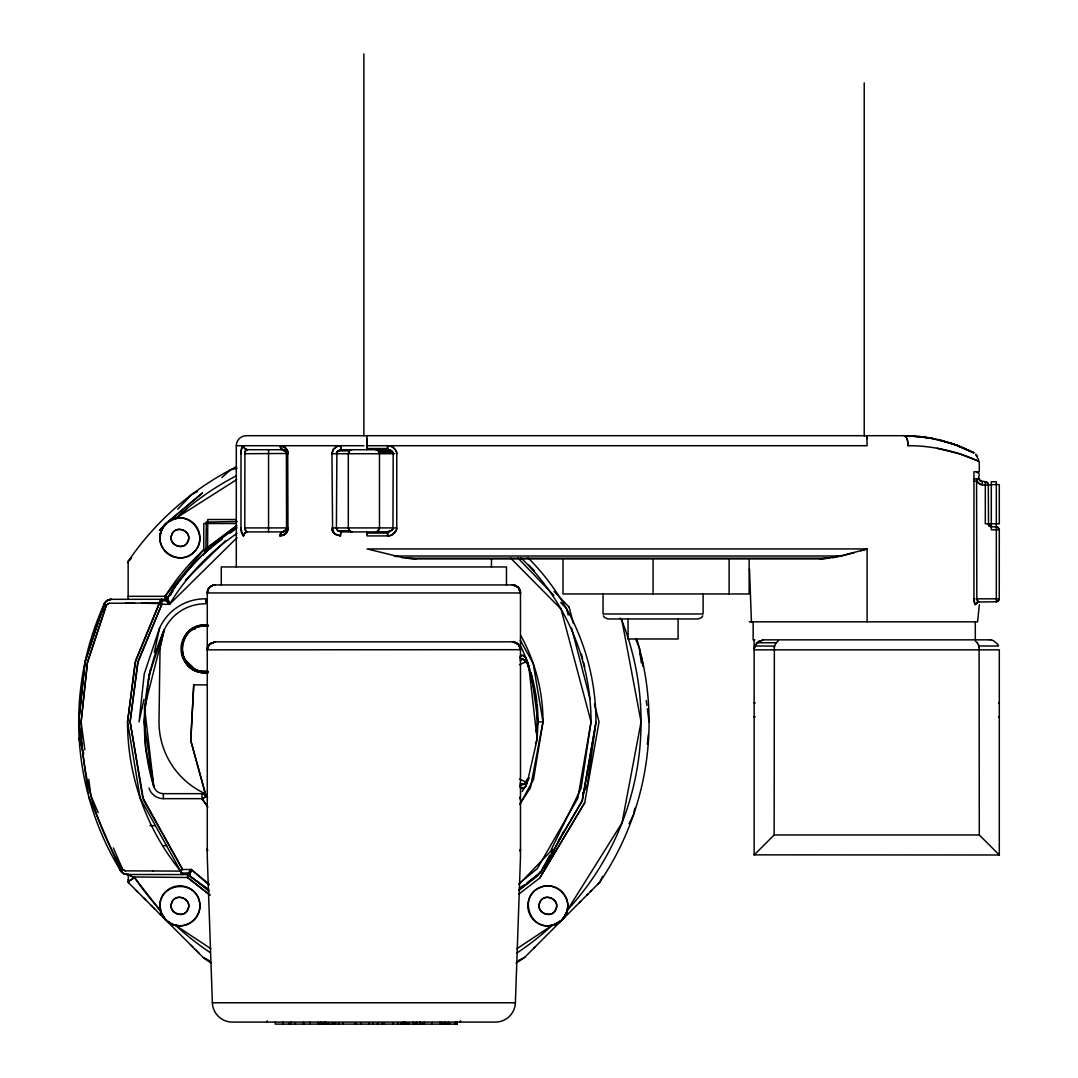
<?xml version="1.0" encoding="UTF-8"?>
<svg xmlns="http://www.w3.org/2000/svg" width="1078" height="1078" viewBox="0 0 1078 1078"><rect width="100%" height="100%" fill="white"/><g stroke="black" fill="none" stroke-linecap="round" stroke-linejoin="round"><path stroke-width="1.5" d="M161.242 600.81L161.835 599.314L161.835 604.313L137.62 663.118L130.115 721.896L142.592 797.262L182.6 869.501L191.224 869.501L209.226 884.27M128.147 562.271L128.147 562.945M367.059 447.249L366.978 449.715L366.816 435.701L366.911 436.469M520.202 798.582L520.122 796.938A8.368 4.299 -63.7 0 1 520.148 798.623L520.068 798.852M520.485 649.684L207.272 649.845L207.367 648.66A4.366 1.86 -89.2 0 1 207.461 648.013L208.094 646.315M160.043 648.201L159.005 720.764A78.802 78.802 0 0 0 205.238 793.664C208.472 800.145 204.955 792.653 202.044 793.664L163.344 793.664A10.012 10.012 0 0 1 153.79 786.603C137.957 735.169 142.498 679.073 164.166 630.024L160.043 648.201A45.033 45.033 0 0 1 205.723 603.828L205.777 600.662M205.763 600.729L205.804 598.816A50.033 50.033 0 0 0 159.625 627.935L144.263 673.763L139.049 721.896L144.007 699.218M391.53 450.873A4.784 4.622 -79.7 0 1 392.163 451.399L392.971 452.612A2.897 2.789 -89.2 0 1 393.187 453.447L392.958 529.029A3.436 3.274 -89.7 0 1 392.581 529.702L387.541 531.912L341.12 531.912L337.751 530.74L336.403 527.91L336.888 451.911L340.715 449.728L387.541 449.715L387.635 445.713L388.538 445.753A10.187 10.174 0 0 1 390.29 446.063A9.702 9.702 0 0 1 392.702 447.06L396.057 450.658A7.182 7.182 0 0 1 396.758 453.717M393.187 453.717A2.843 2.722 -89.8 0 0 392.944 452.558L390.546 450.321A7.802 7.438 -89.9 0 0 388.646 449.782L387.541 449.715L387.635 445.713C392.109 445.766 396.569 449.027 396.758 453.717L396.758 527.91A7.115 7.115 0 0 1 396.354 530.241L391.934 534.971A9.945 9.945 0 0 1 389.414 535.766A10.349 10.349 0 0 1 387.635 535.914L367.072 535.914L366.978 531.912L367.059 534.445M128.147 882.33L203.365 957.628A285.266 285.266 0 0 0 209.914 961.953M516.214 642.771L512.481 641.841L215.277 641.841L210.237 643.633L207.879 646.787L207.272 649.845L207.407 648.39A4.986 2.358 89.2 0 1 207.596 647.379M431.82 1024.1L431.82 1022.092L232.363 1022.092A20.01 20.01 0 0 1 212.366 1002.783L207.272 856.983L207.272 592.954L208.243 589.14A7.991 7.802 87.6 0 1 209.604 587.281M240.987 529.541L240.987 452.086A7.748 2.156 89.8 0 1 241.256 449.89L242.51 446.279M336.403 527.91A3.557 3.557 0 0 0 336.713 529.352A3.881 3.881 0 0 0 337.185 530.147L341.12 531.912L340.392 535.914L335.797 534.661L333.425 532.492A7.748 7.546 -88.5 0 1 332.617 531.09L331.93 453.717L333.425 449.135L337.239 446.279A9.311 9.136 72.2 0 1 340.392 445.699L341.12 449.715L337.751 450.887A4.056 4.056 0 0 0 337.064 451.655A3.773 3.773 0 0 0 336.754 452.181L336.403 453.717M432.534 1022.092L495.395 1022.092A20.01 20.01 0 0 0 515.392 1002.783L520.485 856.983L520.472 592.469A7.789 7.586 -89.6 0 0 520.148 590.623L519.515 589.14A8.045 7.856 -87.5 0 0 518.154 587.281L514.785 585.287A8.476 8.247 -89.3 0 0 512.481 584.95L215.277 584.95A8.476 8.247 89.3 0 0 212.986 585.287L209.617 587.294A8.004 7.789 -89.8 0 0 208.175 589.275A7.91 7.708 89.7 0 0 207.421 591.499L207.272 592.954L520.485 592.954L520.351 591.499A7.91 7.708 -89.3 0 0 519.596 589.275A8.004 7.789 89.8 0 0 518.141 587.308L517.831 586.998A8.247 8.018 89.5 0 0 515.54 585.57L512.481 584.95L518.141 587.294L520.485 592.954L518.141 587.294L515.54 585.57A8.435 8.206 89.9 0 0 512.481 584.95M340.446 534.392L340.392 535.914L334.503 533.691L331.93 527.91L396.758 527.91C396.569 532.613 392.109 535.874 387.635 535.914L387.554 531.993A8.462 8.072 -88.8 0 0 389.158 531.75L391.907 530.457L393.187 527.91M240.933 453.717L241.674 447.936L243.534 445.713L244.639 448.542L247.307 449.715L282.908 449.728L286.236 452.127A3.18 1.792 -89.5 0 1 286.371 452.504L286.559 528.166A2.385 1.321 -89.8 0 1 286.478 528.732L286.411 529.015M527.573 781.254L537.14 739.198L538.003 721.896A174.11 174.11 0 0 0 537.181 705.12M754.155 649.455L754.6 646.881A24.336 3.207 -86.1 0 0 754.533 647.11L754.169 649.091M206.922 684.867L193.744 684.867L190.806 740.896L205.831 794.944L207.555 797.733M193.744 684.867L190.725 740.195L205.238 793.664M979.296 604.812L977.611 621.831L749.183 621.831M167.535 522.197L167.845 521.954A18.582 18.003 -48.1 0 1 168.976 521.159L173.262 519.044A19.161 17.962 -10 0 1 174.34 518.72C192.962 512.643 208.633 538.448 194.067 552.071C180.417 566.637 154.653 550.993 160.689 532.343A19.417 18.205 -80 0 1 161.026 531.279L163.519 526.441A19.188 18.447 -43.2 0 1 164.166 525.525L165.945 523.585M563.592 918.254A18.622 17.841 -43.7 0 0 564.266 917.365A19.606 19 -41.8 0 0 564.899 916.246L566.732 912.514A18.757 17.693 -80.5 0 0 567.163 911.476C571.609 896.37 555.291 881.076 540.482 887.261C517.763 895.508 529.891 931.81 552.785 925.261M145.274 710.537L144.048 721.896L153.79 786.603L145.53 747.404L144.533 707.357L164.166 630.024L149.141 674.841L145.799 705.672M774.354 647.568L774.152 834.978L754.142 854.989L754.142 639.847M582.726 793.987L587.294 785.027L596.04 721.896L581.931 801.587L558.04 841.635M348.288 453.717L349.299 450.887L351.751 449.715L349.299 450.887L348.288 453.717L348.288 527.91L349.299 530.74L351.751 531.912L349.299 530.74L348.288 527.91M379.483 453.717L378.472 450.887L376.02 449.715L378.472 450.887L379.483 453.717L379.483 527.91L378.472 530.74L376.02 531.912L389.697 531.616M520.229 640.211L533.179 663.374L543.002 721.896L533.489 779.502L519.825 804.444M379.483 527.91L377.287 531.643M596.04 721.896L582.47 800.119L541.116 871.846L519.259 889.822M518.855 894.12L539.795 877.964L584.748 802.625L599.045 721.896L594.409 704.123M287.974 529.729L287.718 451.035A7.263 5.794 89.6 0 0 286.977 449.459M80.446 732.77L79.22 739.373L81.241 745.774M102.666 612.264L104.337 603.72A7.842 7.613 -64.9 0 1 105.186 602.386L105.374 602.144A7.896 7.708 -65.6 0 1 107.153 600.594L108.285 599.974A8.125 7.91 -63.9 0 1 110.98 599.341L165.433 599.287L172.965 591.431M206.181 550.265L205.817 550.952L206.356 522.102L237.16 521.523M159.894 537.922L161.296 530.551L165.756 523.773L202.354 493.064L165.756 523.773L159.49 530.389L165.756 523.773L172.547 519.313L179.905 517.912M181.872 655.06L188.798 665.126L196.075 670.57L208.081 671.432C174.07 678.264 174.097 621.656 207.892 626.372M207.272 649.845L207.879 646.787L210.237 643.633M246.363 531.683A5.552 3.167 -81.8 0 0 247.078 531.899L282.908 531.899L286.074 529.85A4.016 2.062 -87.1 0 0 286.276 529.46L286.573 527.91L244.787 527.91L244.908 452.477A3.773 1.954 89 0 1 245.245 451.332L245.582 450.712A4.662 2.641 84.2 0 1 246.134 450.092L246.363 449.957A5.552 3.167 82.8 0 1 247.078 449.728L244.639 448.542L243.534 445.713A9.298 3.059 86.2 0 0 242.51 446.319M527.034 779.421L525.768 785.983L522.075 791.616M536.116 731.76L538.003 721.896L531.481 674.72L527.546 665.692M520.997 635.872A179.123 179.123 0 0 1 543.002 721.896L530.43 787.829L520.458 803.016M567.863 905.87A20.024 20.024 0 0 1 537.841 923.199A20.024 20.024 0 0 1 537.841 888.528A20.024 20.024 0 0 1 567.863 905.87L566.462 913.241L561.813 920.208M634.807 808.244L633.514 814.793L629 823.808M647.352 744.319L648.363 734.428M205.777 523.517L207.771 521.523M287.004 527.91L288.19 527.91L288.082 529.258L285.522 533.812L279.93 535.914L280.698 533.084L285.401 530.74L286.573 527.91L285.077 531.036L280.698 533.084L279.93 535.914L284.053 534.85L287.368 531.4A6.913 5.417 -88.6 0 0 287.92 529.702M190.725 871.603L189.782 875.552L191.224 869.501L208.984 884.917M148.265 679.773L150.745 668.441M154.302 652.244L159.625 627.935M190.86 871.064L191.224 869.501L187.572 874.501L187.572 877.505L209.9 895.036L187.572 877.505L133.093 876.94M520.243 850.96L520.31 850.663A5.484 0.728 -89.9 0 0 520.378 850.259L520.485 849.221L520.364 850.353A7.519 1.038 89.8 0 1 520.256 851.014L520.202 851.094M160.339 533.745L162.239 528.53L165.23 524.312M620.241 618.058L622.006 620.874L641.073 721.896L622.006 822.918L567.419 910.048L563.498 918.348M776.268 642.65A10.672 6.347 -90 0 0 775.015 644.792A9.392 5.35 -88.4 0 0 774.651 645.951L774.543 646.625M340.608 533.084L341.12 531.912M209.199 891.142L188.205 874.568L126.948 874.487A8.072 7.829 52.5 0 1 123.498 873.436L122.34 872.695A7.802 7.613 58.5 0 1 120.574 870.66L88.598 796.44L78.694 721.896L85.135 661.596L104.189 604.003A8.004 8.004 0 0 1 111.479 599.314L107.153 600.594A7.883 7.694 -65.1 0 0 104.755 602.993L84.987 662.323L78.694 721.896A285.185 285.185 0 0 0 87.83 793.475M207.65 647.447L209.617 644.186L215.277 641.841L213.727 642.003M523.477 784.393L520.768 784.946A9.244 6.36 -68 0 1 520.324 784.892L524.218 783.854L528.732 777.925L528.233 779.381M528.355 779.044L528.732 777.925M528.166 779.596L527.775 780.701M535.456 743.874L537.14 739.198L536.871 702.074L528.166 664.196M527.021 782.749L527.371 781.806M754.654 646.692L755.355 645.062M527.169 782.358L526.536 784.016M526.953 782.911L526.751 783.463A14.917 1.873 -70 0 1 526.428 784.353M528.463 778.612L525.134 782.736A3.76 2.547 -70.2 0 1 524.878 783.1L524.218 783.854A4.608 3.315 -73.4 0 1 523.585 784.326M526.428 784.326L525.471 786.751L522.291 788.557L520.62 788.341L520.27 785.202L520.62 788.341L523.531 788.166M526.226 784.838L524.838 787.331M754.802 646.288L758.562 641.545L764.154 639.847L989.308 639.847M236.971 537.733L169.529 604.313L161.835 604.313L138.173 661.003L130.115 721.896L143.617 800.226L182.6 869.501L180.605 871.118L152.78 870.984M516.025 963.112A285.185 285.185 0 0 0 524.393 957.628L599.611 882.41L602.629 876.401M563.713 831.273L546.223 865.594L543.676 867.763M205.817 550.952L206.235 550.157M549.753 855.191L540.361 872.735L527.142 882.734M551.316 852.267L552.879 849.343M582.592 793.799L587.294 785.027M206.275 550.103L206.855 549.025M236.837 525.512L207.771 547.368L206.882 548.985M207.596 547.691L207.771 519.515L235.839 519.515M540.118 871.657L537.558 875.942L519.111 890.199M539.795 877.964L584.748 802.638M702.762 615.821L701.643 617.505L698.113 618.974L608.046 618.974L604.502 617.505L603.397 615.821M755.611 644.631L758.562 641.545L763.116 639.901M286.263 529.446L282.571 531.912M553.432 925.099A18.744 17.598 -9.9 0 0 554.496 924.749L560.897 921.043L564.602 916.125M286.937 532.155L285.32 533.987L286.788 532.384M208.337 890.051L187.572 874.501L189.108 872.371M189.256 872.183L191.224 869.501M208.418 549.47L205.143 552.488A232.039 232.039 0 0 0 167.602 597.913L165.069 599.314L165.069 596.309A235.287 235.287 0 0 1 203.769 549.659L203.769 523.517L236.298 523.517M203.001 555.089L206.504 551.222M128.147 596.309L165.069 596.309L203.769 549.659L205.777 549.659M754.29 854.854L999.306 854.989L999.306 649.845L754.142 649.845M567.419 910.048L571.65 905.372A277.181 277.181 0 0 0 641.06 721.896A277.181 277.181 0 0 0 621.575 619.769M131.61 557.744L128.147 561.382L128.147 599.328M177.749 509.193L191.588 494.627L197.517 491.501M518.895 884.459L550.252 851.755L581.082 788.395L591.04 721.896L561.032 609.07L510.622 558.067M518.397 960.592L524.663 957.358M754.371 854.746L755.179 853.951M558.108 922.62L562.19 919.83M597.98 884.054L599.098 882.922M533.623 948.397L534.836 947.185M579.344 902.69L580.57 901.451M586.742 895.292L587.968 894.066M590.407 891.614L591.62 890.401M236.998 533.489A227.108 227.108 0 0 0 169.529 604.313L165.069 599.314L171.159 594.396M185.403 580.341L225.76 540.482M209.617 587.294L209.941 586.998A8.247 8.031 88.1 0 1 212.218 585.556A8.435 8.206 -89.9 0 1 215.277 584.95A8.004 8.004 0 0 0 207.272 592.954M207.111 550.669L222.203 539.013M561.827 920.221A20.859 19.242 -44.8 0 1 561.086 920.908L552.044 925.436L549.228 927.996A277.181 277.181 0 0 1 517.036 952.925M130.586 559.199L128.147 561.382A285.185 285.185 0 0 1 236.042 466.963M175.889 518.68L187.073 508.681M221.852 477.567L230.544 469.792L237.052 468.175M189.661 875.659L187.815 877.29M187.572 877.505L189.822 875.511M519.502 888.434L522.048 886.264M166.861 522.749L175.727 518.356L236.702 479.589M519.326 883.394L537.289 868.625L577.754 798.434L591.04 721.896A227.108 227.108 0 0 0 521.051 557.946M521.846 886.736L524.501 884.728M236.365 525.997L204.348 550.09L205.898 551.747L211.18 547.772M230.059 533.098L236.608 528.166M133.443 878.22L128.161 881.804L128.147 879.338M133.308 878.314L134.494 877.505L160.662 911.368A18.744 17.598 80.1 0 0 161.026 912.514L164.88 919.089A20.859 19.242 45.2 0 0 165.567 919.844L165.945 920.208A19.027 17.881 45.1 0 0 167.548 921.569M128.147 881.804L134.494 877.505A277.181 277.181 0 0 0 148.939 896.896A273.394 273.394 0 0 0 156.687 906.032L160.514 910.802A17.585 16.116 78.9 0 0 160.622 911.462L164.745 918.928L169.65 922.62M161.242 599.476L160.703 599.947A5.013 2.331 89.8 0 0 160.11 600.945A4.986 2.264 -89.6 0 0 159.638 603.033L135.127 662.471L127.541 721.896L140.153 798.084L180.605 871.118A4.999 2.116 90 0 0 182.6 874.501L180.605 871.118A236.351 236.351 0 0 1 127.527 721.896L135.693 660.329L159.921 601.537L161.835 599.314M517.036 948.613L552.044 925.436M562.002 920.019L555.224 924.479L547.853 925.881M284.053 534.85L282.705 535.456M204.874 797.316L206.572 796.521L205.79 795.348L202.044 793.664L202.044 798.663L207.609 807.004M204.591 797.45L202.543 798.421M205.238 797.154L202.044 798.663L163.344 798.663A15.011 15.011 0 0 1 149.007 788.072M206.397 796.602L206.45 796.575A4.999 4.999 0 0 0 202.044 793.664M520.135 660.504L523.073 659.197L523.989 659.749A4.231 2.911 70 0 1 524.434 660.181L528.732 665.867L537.14 739.198M519.461 664.681L525.538 661.973A8.476 8.476 0 0 1 526.94 663.051L527.358 663.496A7.115 7.115 0 0 1 528.463 665.18L528.732 665.867M281.789 535.712L283.568 535.106M860.621 550.831L867.103 548.931L867.103 621.831M403.145 557.73L416.337 558.943L821.166 558.916L838.347 556.639L867.103 548.931L367.072 548.931L403.159 557.73M854.18 552.677L841.217 556.005L394.184 556.005L397.176 556.639M244.908 529.136A3.773 1.94 -89.2 0 0 245.245 530.282C248.654 533.111 243.763 531.683 243.534 535.914L241.297 532.155A7.762 2.102 89.8 0 1 241.054 529.487M979.296 474.724C975.765 484.857 987.165 478.497 988.297 484.736L988.539 524.905A2.695 2.695 0 0 0 988.984 525.66L990.48 526.643A3.005 3.005 0 0 0 991.302 526.765L997.406 526.98L999.306 529.77L999.252 599.395L996.894 601.753L977.436 602.05L975.347 604.704A6.131 1.482 85.7 0 1 974.889 604.246L973.96 598.816L973.973 471.733L979.296 471.733L979.296 461.721L978.029 461.061M247.307 531.912L244.639 533.084L243.534 535.914L242.833 535.672L240.933 527.91M134.642 603.128L109.147 603.235L106.412 605.014L87.507 662.108L81.12 721.896L84.839 749.816M977.948 601.578A3.867 1.765 83.4 0 0 978.541 601.807C974.97 605.58 974.189 604.408 973.96 598.816L975.051 598.816M215.277 641.841L209.401 644.415A15.025 7.452 86.1 0 0 208.741 645.237L208.526 645.56A9.998 4.757 88.4 0 0 208.135 646.396M207.892 671.324C197.813 673.305 188.192 666.312 183.354 657.849L182.061 648.848A23.015 23.015 0 0 1 208.081 626.022M208.027 672.295C194.66 675.111 182.505 661.515 182.061 648.848M174.326 925.086C186.548 928.724 199.942 918.645 199.929 905.87C199.417 877.115 154.801 882.047 160.339 910.048M832.607 557.73L835.477 557.218M247.307 449.715L245.312 451.17A4.002 2.062 89.2 0 0 245.07 451.83L244.787 453.717L286.559 453.474A2.385 1.321 89.8 0 0 286.478 452.895L286.236 452.127A4.016 2.048 86.8 0 0 286.02 451.722L281.601 449.432L279.93 445.713L284.053 446.777L286.95 449.486M208.189 672.456C173.315 677.173 173.154 620.551 208.027 625.388M109.147 603.235L106.412 605.014L87.358 662.822L81.12 721.896A282.759 282.759 0 0 0 122.636 869.407L125.21 870.862L153.372 870.984M819.927 558.943L829.75 558.175L406.123 558.175M141.622 603.101L160.662 603.64M125.493 603.168L159.611 603.02L161.835 604.313M929.519 437.843L952.534 443.678L973.933 452.854L956.536 445.106L938.305 439.622L922.242 436.792L904.24 435.701L246.31 435.701A10.012 10.012 0 0 0 236.298 445.713L236.298 566.947M236.298 445.713L363.879 445.713M367.046 448.542L387.608 448.542M337.751 450.887L349.299 450.887M378.472 450.887L391.53 450.887L390.681 450.388A7.627 7.263 87.2 0 0 389.037 449.863A8.435 8.031 85 0 0 388.04 449.728L387.541 449.715M379.213 452.181L392.756 452.181M287.004 453.717L288.19 453.717L288.082 452.369L285.522 447.815L279.93 445.713L280.698 448.542L285.401 450.887L286.573 453.717L285.401 450.887L282.571 449.715M394.696 453.717L331.93 453.717L333.102 449.634L336.309 446.683L340.392 445.713L341.12 449.715M337.751 530.74L349.299 530.74M367.046 533.084L387.608 533.084L387.635 535.914M161.835 600.783L166.362 600.783M191.884 629.026L195.239 629.026M754.91 639.847L753.145 639.847L753.145 621.831M757.079 642.771L776.322 642.771M754.91 646.018L774.718 646.018M978.366 644.887A9.392 5.309 88.2 0 1 978.77 645.991L998.551 646.018L998.174 645.21A21.223 14.998 0.1 0 0 997.419 643.984L993.431 640.736A6.859 4.851 0 0 0 992.568 640.386L991.679 640.13M156.66 649.037L160.016 649.037M754.142 702.883L755.314 702.883M998.551 702.883L999.306 702.883M754.142 716.897L755.314 716.897M998.551 716.897L999.306 716.897M538.003 721.896L543.002 721.896M149.95 825.64L154.989 825.64M774.152 834.978L979.296 834.978L999.306 854.989L998.659 854.328M163.371 845.651L166.726 845.651M182.6 873.032L188.623 873.032M212.366 1002.783L515.392 1002.783M457.234 1024.1L275.281 1024.1L275.281 1022.092M416.337 558.943L408.683 558.485M924.439 437.062L904.24 435.701A10.012 3.8 90 0 1 908.053 445.713C931.904 445.47 958.598 451.628 978.972 461.532M125.21 870.862L122.636 869.407L113.392 847.941M911.638 435.889L932.147 438.315M187.572 874.501L208.782 889.512M919.157 436.442L932.74 438.436M978.541 601.82L976.83 598.816L976.56 478.726C977.207 489.331 993.269 483.24 999.306 484.736L999.306 523.76L985.305 523.76L985.305 481.731L987.421 482.621L988.297 484.736A2.965 2.965 0 0 0 987.421 482.621L985.305 481.731M179.905 925.881L172.547 924.479L165.756 920.019L161.417 913.524M937.2 448.273L959.838 453.905L976.452 460.346M996.315 526.765L998.43 527.641L999.306 529.77L991.302 529.77L991.302 481.731L996.315 481.731L996.315 601.82L998.43 600.931L999.306 598.816L976.83 598.816L977.099 600.365A3.288 1.226 81.5 0 0 977.382 600.891M516.874 643.202A27.179 14.122 -80.7 0 0 515.54 642.475L512.481 641.841L518.37 644.415A15.025 7.452 -86.1 0 1 519.017 645.237L519.246 645.56M210.722 948.613L175.727 925.436L169.502 922.957M904.24 435.701L906.342 437.358L907.406 440.134A9.998 3.881 -89.9 0 1 908.04 445.713M938.305 439.622L956.496 445.093L973.582 452.679M938.951 439.77L957.129 445.322M282.436 449.351L284.969 450.267M173.262 924.749L168.02 921.973M523.073 659.197C517.278 658.308 525.431 658.564 525.538 661.973M133.847 877.249L132.419 876.657M959.231 446.144L966.292 449.122M193.568 668.778L199.12 671.082M132.581 876.724L131.125 876.118M131.934 876.454L128.565 875.013L129.4 875.376M519.461 779.111L525.538 781.82M520.135 783.288L523.073 784.595M104.35 604.084L106.412 605.014L104.189 604.003A285.185 285.185 0 0 0 78.748 716.614M968.974 450.375L973.609 452.693M283.379 446.44L285.32 447.653L283.568 446.521M211.477 962.937A285.185 285.185 0 0 1 203.378 957.628L209.24 960.619M168.006 599.247L165.069 596.309M165.608 596.66L167.764 598.465M246.363 531.67L244.787 527.91L244.908 529.15M978.42 472.609L976.291 471.733L979.067 473.579M167.535 597.872L167.562 597.886A232.12 232.12 0 0 1 236.904 527.546M515.54 642.448L518.626 644.711L520.283 648.04A4.366 1.86 89.2 0 1 520.431 648.633L520.458 649.104M516.888 643.162L519.879 646.787A6.481 2.911 89.7 0 1 520.189 647.865M517.507 643.62C519.475 643.97 520.661 650.95 520.445 648.996A4.002 1.792 -90 0 0 520.31 648.188L520.229 647.811M175.727 925.436L178.746 928.185A277.181 277.181 0 0 0 210.102 952.507M128.686 882.949L128.147 874.056M183.354 657.849L196.075 670.57M136.219 890.482L137.432 891.695M143.563 897.812L146.015 900.278M150.947 905.21L152.187 906.436M153.413 907.676L154.653 908.916M159.584 913.848L160.824 915.087M163.29 917.553L164.53 918.779M190.469 944.732L192.922 947.185M195.361 949.61L196.56 950.823M197.193 951.456L199.268 953.518M528.624 564.912L534.418 570.963M554.079 591.431L569.144 607.143M517.831 557.878L553.769 595.326M560.708 602.535L566.516 608.612L568.187 615.039M165.082 599.341L165.81 600.15M209.105 548.85L207.771 547.368M168.761 603.464L167.279 601.807M165.985 600.352L167.144 601.659M977.369 456.277L975.644 454.148L978.73 460.131M202.044 798.663L207.758 806.883M165.769 920.019A20.01 20.01 0 0 1 174.73 886.547A20.01 20.01 0 0 1 199.241 911.045A20.01 20.01 0 0 1 165.769 920.019L161.296 913.241L159.894 905.87L160.501 908.929M520.068 644.94L520.122 646.867L520.202 645.21M204.47 551.087C202.704 547.449 206.06 554.375 204.672 551.532M332.24 530.066L333.169 532.114A7.735 7.533 -88.4 0 1 332.105 529.541M98.206 812.664L90.943 795.807L88.76 779.381M635.562 638.917L639.362 648.08L641.302 662.849M182.842 654.804L185.147 660.356M525.794 657.863L523.531 655.626L520.62 655.451L520.27 658.591L520.62 655.451L522.897 655.37L525.471 657.041L526.778 660.383A11.791 0.768 69.6 0 1 527.452 662.458M525.902 658.132L527.843 663.293M639.847 653.214L642.165 659.52L642.717 666.177M527.573 662.539L528.233 664.412M82.251 748.981L83.761 753.791M117.542 861.066L120.574 870.674A7.883 7.694 58.5 0 0 123.485 873.476A8.098 7.91 60 0 0 127.406 874.501L123.485 873.476L120.574 870.674A285.185 285.185 0 0 1 88.665 796.642M168.384 600.527L169.529 604.313M167.858 598.775L168.559 601.093M168.545 601.039L168.869 602.13M978.743 646.018L978.905 646.625A9.244 4.851 88 0 1 979.161 647.541M569.117 607.103L573.348 623.3M581.352 654.009L582.605 658.847M583.454 662.094L584.707 666.918M571.583 628.029L590.124 699.231M387.541 531.912L387.608 533.084M207.475 850.731L207.434 850.555A5.484 0.728 89.9 0 1 207.394 850.259L207.272 849.019L207.515 850.906M520.485 649.845L519.663 646.315A9.998 4.851 -87.6 0 0 519.259 645.493M646.261 700.579L646.908 705.497M647.352 708.772L649.077 721.896M979.107 647.568L979.296 834.978M144.533 707.357L153.79 786.603M867.022 438.638L866.847 435.701L867.103 445.713L367.072 445.713L366.992 438.638M749.506 568.861L751.42 621.831M207.272 849.114L207.272 848.979A8.004 8.004 0 0 0 207.407 850.421M975.294 621.831L975.294 639.847M864.219 82.871L864.219 436.024M749.143 558.943L749.143 593.965L563.012 593.965L563.012 558.943M729.132 558.943L729.132 593.965M703.112 593.965L703.112 613.975L603.047 613.975L603.047 593.965M678.089 618.974L678.089 638.984L628.056 638.984L628.056 618.974M653.079 558.943L653.079 593.965M506.471 584.95L506.471 566.947L221.286 566.947L221.286 584.95M491.474 558.943L491.474 566.947M460.441 1020.758L460.441 1022.092M456.937 1022.092L456.937 1024.1M455.239 1022.092L455.239 1024.1M454.916 1023.103L454.916 1024.1M449.593 1023.103L449.593 1024.1M448.502 1022.092L448.502 1024.1M447.033 1023.103L447.033 1024.1M444.958 1022.092L444.958 1024.1M444.109 1023.103L444.109 1024.1M443.543 1023.103L443.543 1024.1M441.562 1022.092L441.562 1024.1M440.336 1023.103L440.336 1024.1M439.797 1022.092L439.797 1024.1M424.436 1022.092L424.436 1024.1M423.182 1023.103L423.182 1024.1M421.35 1023.103L421.35 1024.1M419.921 1022.092L419.921 1024.1M419.719 1022.092L419.719 1024.1M417.024 1023.103L417.024 1024.1M416.283 1022.092L416.283 1024.1M414.585 1023.103L414.585 1024.1M413.211 1022.092L413.211 1024.1M409.101 1023.103L409.101 1024.1M407.026 1023.103L407.026 1024.1M404.951 1022.092L404.951 1024.1M403.361 1022.092L403.455 1024.1M401.205 1023.103L401.205 1024.1M397.957 1023.103L397.957 1024.1M393.281 1023.103L393.281 1024.1M383.889 1023.103L383.889 1024.1M382.232 1023.103L382.232 1024.1M377.772 1023.103L377.772 1024.1M377.529 1023.103L377.529 1024.1M372.813 1023.103L372.813 1024.1M369.404 1023.103L369.404 1024.1M369.134 1023.103L369.134 1024.1M363.879 53.9L363.879 435.741M361.022 1023.103L361.022 1024.1M356.306 1023.103L356.306 1024.1M354.662 1023.103L354.662 1024.1M342.952 1023.103L342.952 1024.1M338.613 1023.103L338.613 1024.1M335.46 1023.103L335.46 1024.1M334.342 1023.103L334.342 1024.1M333.776 1023.103L333.776 1024.1M332.213 1023.103L332.213 1024.1M331.714 1023.103L331.714 1024.1M328.628 1023.103L328.628 1024.1M328.467 1023.103L328.467 1024.1M327.362 1023.103L327.362 1024.1M325.435 1022.092L325.408 1024.1M324.235 1022.092L324.235 1024.1M322.982 1023.103L322.982 1024.1M320.948 1022.092L320.948 1024.1M319.492 1023.103L319.492 1024.1M318.32 1022.092L318.32 1024.1M310.087 1023.103L310.087 1024.1L310.019 1022.092M303.726 1023.103L303.726 1024.1M303.457 1022.092L303.457 1024.1M295.332 1023.103L295.332 1024.1M291.249 1022.092L291.249 1024.1M290.615 1022.092L290.615 1024.1M288.971 1023.103L288.971 1024.1M282.948 1022.092L282.948 1024.1M268.557 449.715L268.557 531.912M267.317 1020.758L267.317 1022.092M163.344 793.664L163.344 798.663M516.187 642.865A23.905 12.208 -83.3 0 1 517.467 643.755M210.291 643.755A23.905 12.208 83.3 0 1 211.571 642.865M553.459 925.153A17.585 16.116 -11.1 0 1 552.798 925.328M563.565 918.227A19.027 17.881 -44.9 0 1 561.975 920.019M528.045 557.798A232.12 232.12 0 0 1 595.972 721.869M636.748 638.971A285.185 285.185 0 0 1 599.611 882.41M167.966 922.054A18.932 17.962 45.5 0 1 165.689 920.1M175.741 518.356A277.181 277.181 0 0 1 236.298 475.829M208.216 672.659A24.012 24.012 0 0 1 181.05 648.848A24.012 24.012 0 0 1 208.216 625.038M167.575 522.251A18.232 17.194 -45.2 0 0 166.551 523.113A20.186 18.622 -44.8 0 0 166.012 523.665M520.768 646.369A174.11 174.11 0 0 1 529.877 669.357M530.848 672.524A174.11 174.11 0 0 1 536.628 700.094M167.521 921.609A18.622 17.841 46.3 0 0 168.424 922.283A19.606 19 48.2 0 0 169.529 922.916M174.299 925.167A18.757 17.693 9.5 0 1 173.235 924.83M524.851 787.425A9.001 4.77 -70 0 1 523.544 788.247M989.308 639.806A7.721 5.471 0 0 1 990.655 639.901L990.951 639.982A7.546 5.35 -0.1 0 1 991.679 640.116M975.32 641.033A12.774 7.506 89 0 1 977.099 642.838M977.194 642.65A10.672 6.333 89.9 0 1 978.433 644.792M776.349 642.852A12.774 7.506 -89 0 1 778.141 641.046M754.627 647.218A26.465 4.218 -89.7 0 1 754.816 646.598M774.247 647.514A9.217 4.918 -88.3 0 1 774.449 646.544M841.244 555.48A98.61 55.234 -20.7 0 1 835.558 556.693M924.169 437.264A97.033 37.784 -7.5 0 1 929.236 438.032M956.846 445.308A92.951 12.923 9.2 0 1 958.948 446.117M973.973 478.726L973.96 481.206L976.83 481.206L980.091 484.318L982.301 484.736L982.301 481.731L980.171 480.855L979.296 478.726L973.973 478.726M171.766 534.701C167.427 544.889 184.001 551.666 188.003 541.277C192.531 531.063 175.849 524.11 171.82 534.58C167.265 544.875 184.149 551.747 188.057 541.143C192.423 530.875 175.633 524.178 171.766 534.701M171.766 902.65C167.427 912.837 184.001 919.601 188.003 909.212C192.531 899.012 175.849 892.058 171.82 902.515C167.265 912.81 184.149 919.696 188.057 909.091C192.423 898.809 175.633 892.126 171.766 902.65M539.714 902.65C535.375 912.837 551.949 919.601 555.938 909.212C560.466 899.012 543.797 892.058 539.768 902.515C535.2 912.81 552.084 919.696 555.992 909.091C560.358 898.809 543.581 892.126 539.714 902.65M121.787 869.933L120.574 870.674L122.636 869.407L121.787 869.933M991.302 526.765L989.186 525.889L988.297 523.76L989.186 525.889L991.302 526.765M165.769 552.071A20.01 20.01 0 0 0 199.241 543.11A20.01 20.01 0 0 0 174.744 518.599A20.01 20.01 0 0 0 165.769 552.071"/></g></svg>
